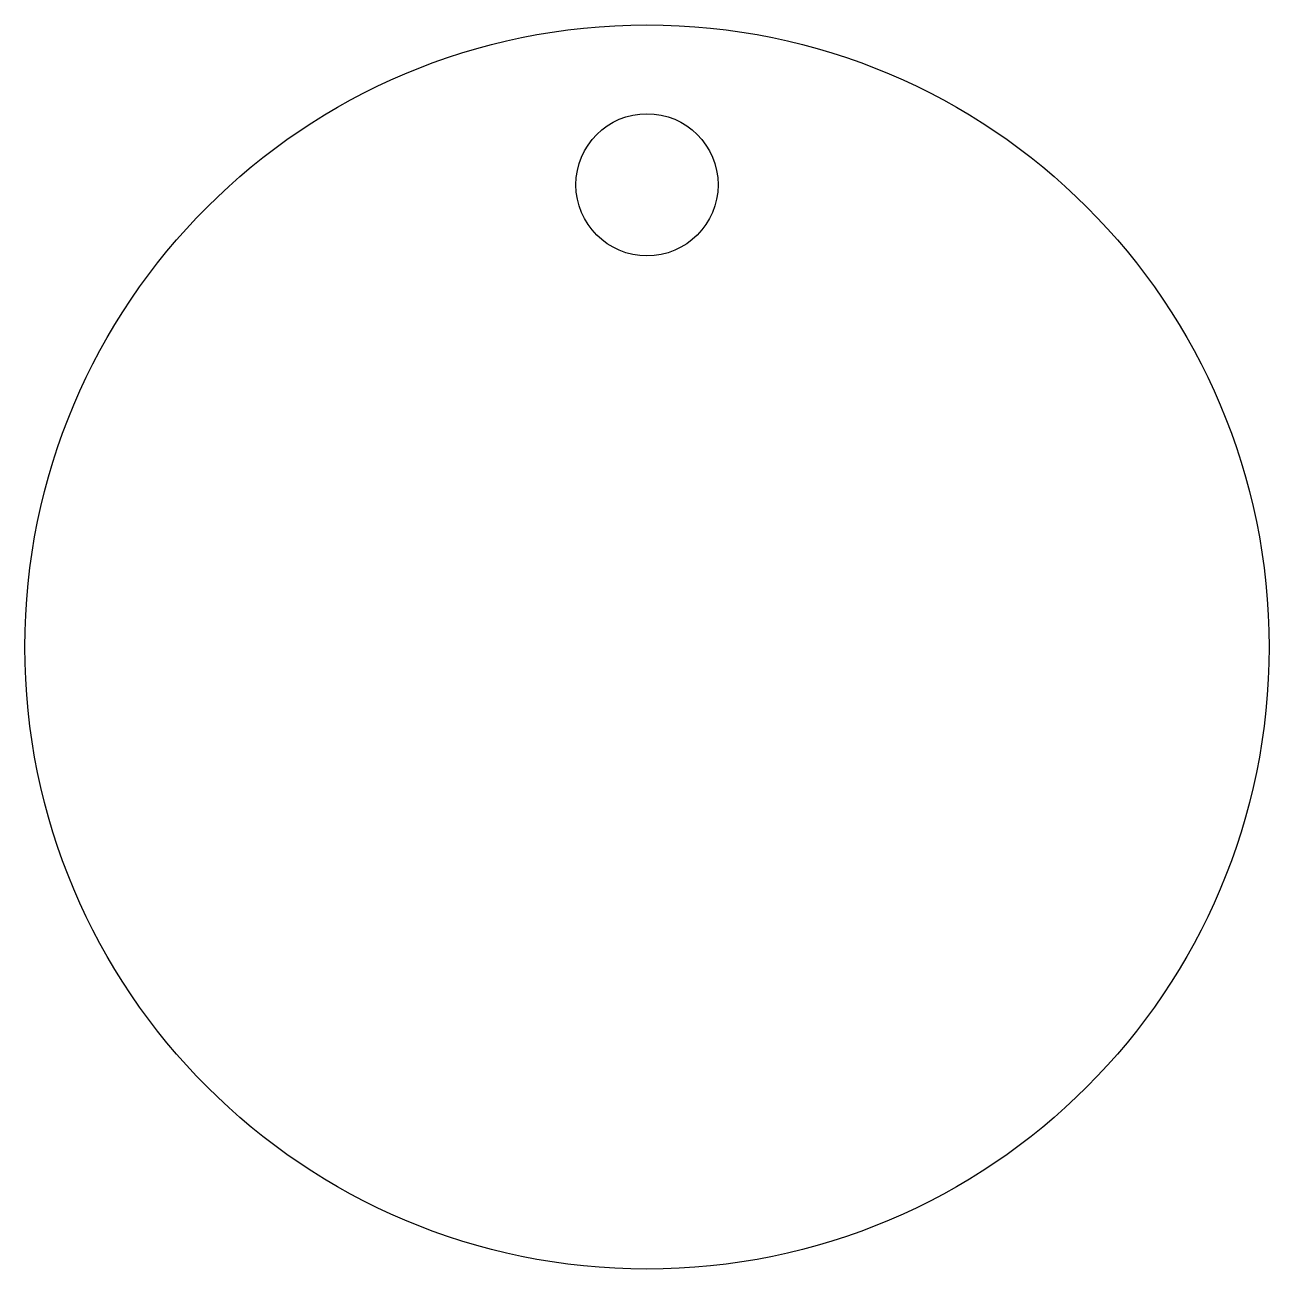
# Model space of a CAD drawing. Header units: millimetres. Extents: x 5.1 to 75.1, y 14.7 to 84.7.
import ezdxf

# ---------------------------------------------------------------- set-up
doc = ezdxf.new("R2010")
doc.units = ezdxf.units.MM

msp = doc.modelspace()

# ---------------------------------------------------------------- linework, layer by layer
at = {"color": 7, "linetype": 'Continuous', "lineweight": 25}
for centre, radius in [((40.064, 49.661), 35), ((40.064, 75.666), 4)]:
    msp.add_circle(centre, radius, dxfattribs=at)

doc.saveas('drawing.dxf')
